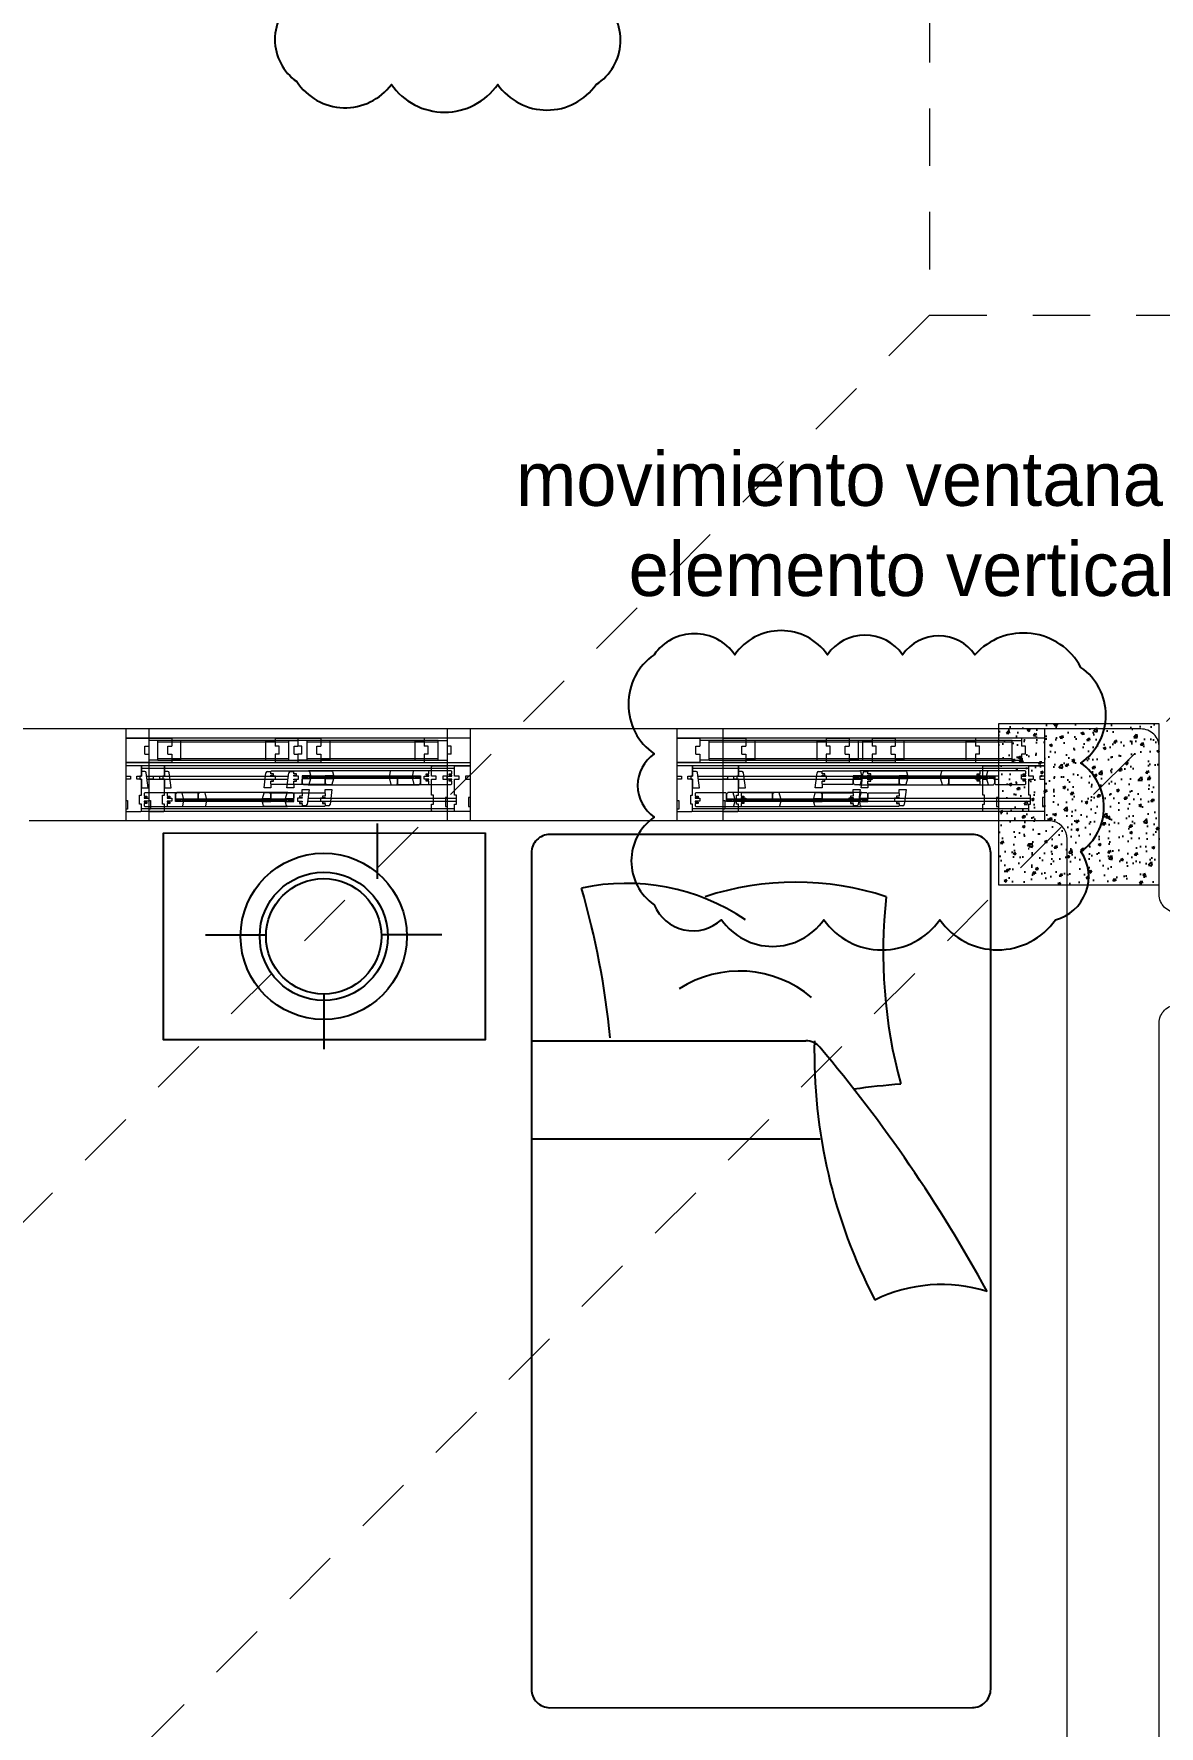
# Model space of a CAD drawing. Header units: metres. Extents: x -232 to 581, y 30 to 789.
# Drawn here: x 96.516 to 98.966, y 661.642 to 665.325 of the extents above; entities that cross this region are included whole.
import ezdxf

# ---------------------------------------------------------------- set-up
doc = ezdxf.new("R2010")
doc.units = ezdxf.units.M
doc.linetypes.add('HIDDEN2', pattern=[0.1875, 0.125, -0.0625])
for name, color, linetype, lineweight in [('A-DOOR', 35, 'Continuous', 5), ('A-WALL', 250, 'Continuous', 20), ('baños', 140, 'Continuous', 0), ('Columnas', 7, 'Continuous', 18), ('cristales', 131, 'Continuous', 0)]:
    doc.layers.add(name, color=color, linetype=linetype, lineweight=lineweight)
doc.layers.add('HATCH', color=8, linetype='Continuous')
doc.layers.add('MOBILIARIOS', color=252, linetype='Continuous')
doc.layers.add('Techos 1', color=7, linetype='HIDDEN2', lineweight=9, true_color=0x42391a)
doc.styles.get("Standard").update_dxf_attribs({"font": 'arial.ttf'})

# ---------------------------------------------------------------- blocks, each defined once
blk = doc.blocks.new('Fenton Bead')
at = {"color": 7}
blk.add_lwpolyline([(2.1, 12.5, -0.341999), (0.2, 11), (0, 10.7), (0, 1), (1, 0), (18, 0), (18, 0.5), (14.7, 12.9, 0.339454), (13.2, 14), (4.1, 14, 0.341999)], format="xyb", close=True, dxfattribs=at)
blk = doc.blocks.new('A$C6ca19f56')
at = {"layer": 'A-DOOR', "color": 7}
for p, q in [((0.7, 0.2), (0, 0.2)), ((0.0325, 0.12), (0, 0.12)), ((0, 0.12), (0, 0.097)), ((0.7, 0.12), (0, 0.12)), ((0.034, 0.1185), (0.0325, 0.12)), ((0.034, 0.097), (0.034, 0.1185)), ((0.034, 0.1185), (0.034, 0.097)), ((0.666, 0.1185), (0.6675, 0.12)), ((0.666, 0.097), (0.666, 0.1185)), ((0.6675, 0.12), (0.7, 0.12)), ((0.7, 0.12), (0.7, 0.097)), ((0, 0.097), (0.01, 0.097)), ((0.01, 0.091), (0, 0.091)), ((0, 0.091), (0, 0.0445)), ((0.01, 0.097), (0.01, 0.091)), ((0.024, 0.091), (0.024, 0.097)), ((0.024, 0.097), (0.034, 0.097)), ((0.034, 0.091), (0.024, 0.091)), ((0.034, 0.097), (0.0305, 0.097)), ((0.0305, 0.097), (0.0305, 0.091)), ((0.0305, 0.091), (0.034, 0.091)), ((0.0417, 0.1075), (0.034, 0.1075)), ((0.034, 0.0555), (0.034, 0.091)), ((0.034, 0.091), (0.034, 0.0715)), ((0.049, 0.0715), (0.0447, 0.1047)), ((0.301, 0.0715), (0.3053, 0.1047)), ((0.3083, 0.1075), (0.316, 0.1075)), ((0.316, 0.1075), (0.3175, 0.109)), ((0.316, 0.102), (0.316, 0.1075)), ((0.322, 0.102), (0.316, 0.102)), ((0.316, 0.097), (0.316, 0.0993)), ((0.316, 0.0993), (0.322, 0.0993)), ((0.326, 0.097), (0.316, 0.097)), ((0.316, 0.089), (0.316, 0.091)), ((0.316, 0.091), (0.326, 0.091)), ((0.322, 0.089), (0.316, 0.089)), ((0.316, 0.0805), (0.316, 0.0863)), ((0.316, 0.0863), (0.322, 0.0863)), ((0.3175, 0.079), (0.316, 0.0805)), ((0.316, 0.0805), (0.316, 0.0715)), ((0.3175, 0.109), (0.3981, 0.109)), ((0.3825, 0.079), (0.3175, 0.079)), ((0.322, 0.0993), (0.322, 0.102)), ((0.322, 0.0863), (0.322, 0.089)), ((0.326, 0.091), (0.326, 0.097)), ((0.384, 0.0805), (0.3825, 0.079)), ((0.4015, 0.098), (0.384, 0.098)), ((0.384, 0.098), (0.384, 0.0805)), ((0.384, 0.095), (0.389, 0.095)), ((0.384, 0.095), (0.389, 0.095)), ((0.389, 0.097), (0.395, 0.093)), ((0.389, 0.093), (0.395, 0.097)), ((0.3972, 0.078), (0.5788, 0.078)), ((0.3981, 0.109), (0.4, 0.1075)), ((0.5779, 0.109), (0.3981, 0.109)), ((0.4, 0.1075), (0.402, 0.0995)), ((0.402, 0.0985), (0.4015, 0.098)), ((0.402, 0.0995), (0.402, 0.0985)), ((0.576, 0.1075), (0.574, 0.0995)), ((0.574, 0.0995), (0.574, 0.0985)), ((0.574, 0.0985), (0.5745, 0.098)), ((0.5745, 0.098), (0.592, 0.098)), ((0.5779, 0.109), (0.576, 0.1075)), ((0.6585, 0.109), (0.5779, 0.109)), ((0.587, 0.097), (0.581, 0.093)), ((0.587, 0.093), (0.581, 0.097)), ((0.592, 0.095), (0.587, 0.095)), ((0.592, 0.095), (0.587, 0.095)), ((0.592, 0.098), (0.592, 0.0805)), ((0.592, 0.0805), (0.5935, 0.079)), ((0.5935, 0.079), (0.6585, 0.079)), ((0.65, 0.091), (0.65, 0.097)), ((0.65, 0.097), (0.66, 0.097)), ((0.66, 0.091), (0.65, 0.091)), ((0.654, 0.0993), (0.654, 0.102)), ((0.654, 0.102), (0.66, 0.102)), ((0.66, 0.0993), (0.654, 0.0993)), ((0.654, 0.0863), (0.654, 0.089)), ((0.654, 0.089), (0.66, 0.089)), ((0.66, 0.0863), (0.654, 0.0863)), ((0.66, 0.1075), (0.6585, 0.109)), ((0.6585, 0.079), (0.66, 0.0805)), ((0.66, 0.102), (0.66, 0.1075)), ((0.66, 0.097), (0.66, 0.0993)), ((0.66, 0.089), (0.66, 0.091)), ((0.66, 0.0805), (0.66, 0.0863)), ((0.676, 0.097), (0.666, 0.097)), ((0.666, 0.0555), (0.666, 0.091)), ((0.666, 0.091), (0.676, 0.091)), ((0.676, 0.091), (0.676, 0.097)), ((0.7, 0.097), (0.69, 0.097)), ((0.69, 0.097), (0.69, 0.091)), ((0.69, 0.091), (0.7, 0.091)), ((0.7, 0.091), (0.7, 0.0505)), ((0, 0.0445), (0.004, 0.0445)), ((0.004, 0.0445), (0.004, 0.0255)), ((0.03, 0.0365), (0.03, 0.0555)), ((0.03, 0.0555), (0.034, 0.0555)), ((0.034, 0.0715), (0.049, 0.0715)), ((0.0415, 0.061), (0.04, 0.0595)), ((0.04, 0.0595), (0.04, 0.0537)), ((0.04, 0.0537), (0.046, 0.0537)), ((0.046, 0.051), (0.04, 0.051)), ((0.04, 0.051), (0.04, 0.049)), ((0.04, 0.049), (0.05, 0.049)), ((0.05, 0.043), (0.04, 0.043)), ((0.04, 0.043), (0.04, 0.0407)), ((0.04, 0.0407), (0.046, 0.0407)), ((0.046, 0.038), (0.04, 0.038)), ((0.04, 0.038), (0.04, 0.0325)), ((0.1065, 0.061), (0.0415, 0.061)), ((0.046, 0.0537), (0.046, 0.051)), ((0.046, 0.0407), (0.046, 0.038)), ((0.05, 0.049), (0.05, 0.043)), ((0.108, 0.0595), (0.1065, 0.061)), ((0.108, 0.042), (0.108, 0.0595)), ((0.108, 0.045), (0.113, 0.045)), ((0.108, 0.045), (0.113, 0.045)), ((0.1255, 0.042), (0.108, 0.042)), ((0.113, 0.043), (0.119, 0.047)), ((0.113, 0.047), (0.119, 0.043)), ((0.3028, 0.062), (0.1212, 0.062)), ((0.124, 0.0325), (0.126, 0.0405)), ((0.126, 0.0415), (0.1255, 0.042)), ((0.126, 0.0405), (0.126, 0.0415)), ((0.298, 0.0415), (0.2985, 0.042)), ((0.298, 0.0405), (0.298, 0.0415)), ((0.3, 0.0325), (0.298, 0.0405)), ((0.2985, 0.042), (0.316, 0.042)), ((0.316, 0.0715), (0.301, 0.0715)), ((0.311, 0.043), (0.305, 0.047)), ((0.311, 0.047), (0.305, 0.043)), ((0.316, 0.045), (0.311, 0.045)), ((0.316, 0.045), (0.311, 0.045)), ((0.316, 0.0595), (0.3175, 0.061)), ((0.316, 0.042), (0.316, 0.0595)), ((0.3175, 0.061), (0.3825, 0.061)), ((0.384, 0.049), (0.374, 0.049)), ((0.374, 0.049), (0.374, 0.043)), ((0.374, 0.043), (0.384, 0.043)), ((0.384, 0.0537), (0.378, 0.0537)), ((0.378, 0.0537), (0.378, 0.051)), ((0.378, 0.051), (0.384, 0.051)), ((0.384, 0.0407), (0.378, 0.0407)), ((0.378, 0.0407), (0.378, 0.038)), ((0.378, 0.038), (0.384, 0.038)), ((0.3825, 0.061), (0.384, 0.0595)), ((0.384, 0.0595), (0.384, 0.0685)), ((0.384, 0.0685), (0.399, 0.0685)), ((0.384, 0.0595), (0.384, 0.0537)), ((0.384, 0.051), (0.384, 0.049)), ((0.384, 0.043), (0.384, 0.0407)), ((0.384, 0.038), (0.384, 0.0325)), ((0.399, 0.0685), (0.3947, 0.0353)), ((0.67, 0.0555), (0.666, 0.0555)), ((0.67, 0.0365), (0.67, 0.0555)), ((0.7, 0.0505), (0.696, 0.0505)), ((0.696, 0.0505), (0.696, 0.0315)), ((0.004, 0.0255), (0, 0.0255)), ((0, 0.0255), (0, 0.0215)), ((0, 0.0215), (0.0015, 0.02)), ((0.7, 0), (0, 0)), ((0.0015, 0.02), (0.0325, 0.02)), ((0.034, 0.0365), (0.03, 0.0365)), ((0.0325, 0.02), (0.034, 0.0215)), ((0.6675, 0.02), (0.0325, 0.02)), ((0.034, 0.0215), (0.034, 0.0365)), ((0.04, 0.0325), (0.0415, 0.031)), ((0.0415, 0.031), (0.1221, 0.031)), ((0.1221, 0.031), (0.124, 0.0325)), ((0.1221, 0.031), (0.3019, 0.031)), ((0.3019, 0.031), (0.3, 0.0325)), ((0.3825, 0.031), (0.3019, 0.031)), ((0.384, 0.0325), (0.3825, 0.031)), ((0.3917, 0.0325), (0.384, 0.0325)), ((0.666, 0.0215), (0.666, 0.0365)), ((0.666, 0.0365), (0.67, 0.0365)), ((0.6675, 0.02), (0.666, 0.0215)), ((0.6985, 0.02), (0.6675, 0.02)), ((0.696, 0.0315), (0.7, 0.0315)), ((0.7, 0.0215), (0.6985, 0.02)), ((0.7, 0.0315), (0.7, 0.0215))]:
    blk.add_line(p, q, dxfattribs=at)
at = {"layer": 'A-DOOR', "extrusion": (0, 0, -1)}
for p, q in [((0.7, 0.18), (0, 0.18)), ((0.0413, 0.1622), (0.05, 0.1622)), ((0.0413, 0.1448), (0.0413, 0.1622)), ((0.3337, 0.1622), (0.325, 0.1622)), ((0.3337, 0.1448), (0.3337, 0.1622)), ((0.3663, 0.1622), (0.375, 0.1622)), ((0.3663, 0.1448), (0.3663, 0.1622)), ((0.6587, 0.1622), (0.65, 0.1622)), ((0.6587, 0.1448), (0.6587, 0.1622)), ((0, 0.127), (0.7, 0.127)), ((0.0413, 0.1448), (0.05, 0.1448)), ((0.3337, 0.1448), (0.325, 0.1448)), ((0.3663, 0.1448), (0.375, 0.1448)), ((0.6587, 0.1448), (0.65, 0.1448))]:
    blk.add_line(p, q, dxfattribs=at)
at = {"layer": 'A-DOOR'}
for p, q in [((0.07, 0.175), (0.05, 0.175)), ((0.07, 0.132), (0.07, 0.175)), ((0.305, 0.1711), (0.07, 0.1711)), ((0.07, 0.1359), (0.07, 0.1711)), ((0.305, 0.132), (0.305, 0.175)), ((0.305, 0.175), (0.325, 0.175)), ((0.305, 0.1359), (0.305, 0.1711)), ((0.395, 0.175), (0.375, 0.175)), ((0.395, 0.132), (0.395, 0.175)), ((0.63, 0.1711), (0.395, 0.1711)), ((0.395, 0.1359), (0.395, 0.1711)), ((0.63, 0.132), (0.63, 0.175)), ((0.63, 0.175), (0.65, 0.175)), ((0.63, 0.1359), (0.63, 0.1711)), ((0.07, 0.132), (0.05, 0.132)), ((0.07, 0.1359), (0.305, 0.1359)), ((0.305, 0.132), (0.325, 0.132)), ((0.395, 0.132), (0.375, 0.132)), ((0.395, 0.1359), (0.63, 0.1359)), ((0.63, 0.132), (0.65, 0.132))]:
    blk.add_line(p, q, dxfattribs=at)
at = {"layer": 'A-DOOR', "color": 9, "true_color": 0xc7c8ca}
for p, q in [((0.325, 0.175), (0.07, 0.175)), ((0.63, 0.175), (0.375, 0.175)), ((0.07, 0.132), (0.325, 0.132)), ((0.375, 0.132), (0.63, 0.132))]:
    blk.add_line(p, q, dxfattribs=at)
at = {"layer": 'A-DOOR', "color": 8}
for p, q in [((0.666, 0.114), (0.034, 0.114)), ((0.0457, 0.097), (0.3043, 0.097)), ((0.0465, 0.091), (0.3035, 0.091)), ((0.3957, 0.043), (0.67, 0.043)), ((0.3965, 0.049), (0.67, 0.049)), ((0.666, 0.026), (0.034, 0.026))]:
    blk.add_line(p, q, dxfattribs=at)
at = {"layer": 'A-DOOR', "extrusion": (0, 0, -1)}
for points in [[(0, 0.18), (-0.05, 0.18), (-0.05, 0.1622)], [(-0.325, 0.18), (-0.375, 0.18), (-0.375, 0.1622)], [(-0.375, 0.18), (-0.325, 0.18), (-0.325, 0.1622)], [(-0.7, 0.18), (-0.65, 0.18), (-0.65, 0.1622)], [(-0.05, 0.1448), (-0.05, 0.127), (0, 0.127)], [(-0.375, 0.1448), (-0.375, 0.127), (-0.325, 0.127)], [(-0.325, 0.1448), (-0.325, 0.127), (-0.375, 0.127)], [(-0.65, 0.1448), (-0.65, 0.127), (-0.7, 0.127)]]:
    blk.add_lwpolyline(points, dxfattribs=at)
at = {"layer": 'A-DOOR', "color": 7}
for points in [[(0.384, 0.095), (0.389, 0.095), (0.389, 0.095), (0.384, 0.095)], [(0.587, 0.093), (0.389, 0.093), (0.389, 0.097), (0.587, 0.097)], [(0.587, 0.097), (0.389, 0.097), (0.389, 0.093), (0.587, 0.093)], [(0.389, 0.097), (0.395, 0.097), (0.395, 0.093), (0.389, 0.093)], [(0.4015, 0.098), (0.3895, 0.098), (0.3895, 0.097), (0.4015, 0.097)], [(0.4015, 0.093), (0.3895, 0.093), (0.3895, 0.092), (0.4015, 0.092)], [(0.395, 0.097), (0.4, 0.097), (0.4, 0.093), (0.395, 0.093)], [(0.5745, 0.098), (0.5865, 0.098), (0.5865, 0.097), (0.5745, 0.097)], [(0.5745, 0.093), (0.5865, 0.093), (0.5865, 0.092), (0.5745, 0.092)], [(0.581, 0.097), (0.576, 0.097), (0.576, 0.093), (0.581, 0.093)], [(0.587, 0.097), (0.581, 0.097), (0.581, 0.093), (0.587, 0.093)], [(0.592, 0.095), (0.587, 0.095), (0.587, 0.095), (0.592, 0.095)], [(0.108, 0.045), (0.113, 0.045), (0.113, 0.045), (0.108, 0.045)], [(0.113, 0.043), (0.119, 0.043), (0.119, 0.047), (0.113, 0.047)], [(0.113, 0.047), (0.311, 0.047), (0.311, 0.043), (0.113, 0.043)], [(0.113, 0.043), (0.311, 0.043), (0.311, 0.047), (0.113, 0.047)], [(0.1255, 0.047), (0.1135, 0.047), (0.1135, 0.048), (0.1255, 0.048)], [(0.1255, 0.042), (0.1135, 0.042), (0.1135, 0.043), (0.1255, 0.043)], [(0.119, 0.043), (0.124, 0.043), (0.124, 0.047), (0.119, 0.047)], [(0.2985, 0.047), (0.3105, 0.047), (0.3105, 0.048), (0.2985, 0.048)], [(0.2985, 0.042), (0.3105, 0.042), (0.3105, 0.043), (0.2985, 0.043)], [(0.305, 0.043), (0.3, 0.043), (0.3, 0.047), (0.305, 0.047)], [(0.311, 0.043), (0.305, 0.043), (0.305, 0.047), (0.311, 0.047)], [(0.316, 0.045), (0.311, 0.045), (0.311, 0.045), (0.316, 0.045)]]:
    blk.add_lwpolyline(points, close=True, dxfattribs=at)
for centre, start, end in [((0.0417, 0.1045), 4.2891, 90.0015), ((0.3083, 0.1045), 89.9985, 175.7109), ((0.3917, 0.0355), 269.9985, 355.7109)]:
    blk.add_arc(centre, 0.003, start, end, dxfattribs=at)
at = {"layer": 'cristales', "const_width": 0.004}
for points in [[(0.576, 0.095), (0.4, 0.095)], [(0.124, 0.045), (0.3, 0.045)]]:
    blk.add_lwpolyline(points, dxfattribs=at)
at = {"layer": 'A-DOOR', "color": 7, "yscale": 0.001000000023175567, "zscale": 0.001000000023175567, "rotation": 180}
for p, xscale in [((0.384, 0.092), -0.001000000023175567), ((0.592, 0.092), 0.001000000023175567)]:
    blk.add_blockref('Fenton Bead', p, dxfattribs=dict(at, xscale=xscale))
at = {"layer": 'A-DOOR', "color": 7, "yscale": 0.001000000023175567, "zscale": 0.001000000023175567}
for p, xscale in [((0.108, 0.048), 0.001000000023175567), ((0.316, 0.048), -0.001000000023175567)]:
    blk.add_blockref('Fenton Bead', p, dxfattribs=dict(at, xscale=xscale))
blk = doc.blocks.new('27.11.2025 LN09 1ER NIVEL')
at = {"layer": 'A-WALL', "color": 18, "true_color": 0x000000}
for p, q in [((173.5838, 97.6441), (173.5838, 97.4441)), ((174.2838, 97.6441), (174.2838, 97.4441)), ((174.8338, 97.6441), (174.8338, 97.4441)), ((175.5338, 97.6441), (175.5338, 97.4441)), ((173.5838, 97.4441), (173.3238, 97.4441)), ((175.5438, 97.4441), (174.2838, 97.4441)), ((175.5838, 93.9941), (175.5838, 97.4041))]:
    blk.add_line(p, q, dxfattribs=at)
for points in [[(173.5838, 97.6441), (173.0338, 97.6441)], [(174.8338, 97.6441), (174.2838, 97.6441)]]:
    blk.add_lwpolyline(points, dxfattribs=at)
blk.add_lwpolyline([(175.7838, 93.0441), (175.7838, 97.0041, -0.414214), (175.8238, 97.0441), (176.3438, 97.0441, 0.414214), (176.3838, 97.0841), (176.3838, 97.2041, 0.414214), (176.3438, 97.2441), (175.8238, 97.2441, -0.414214), (175.7838, 97.2841), (175.7838, 97.6041, 0.414214), (175.7438, 97.6441), (175.5338, 97.6441)], format="xyb", dxfattribs=at)
blk.add_arc((175.5438, 97.4041), 0.04, 0, 90, dxfattribs=at)
at = {"layer": 'Techos 1', "color": 18, "true_color": 0x000000}
for p, q in [((175.2838, 103.9441), (175.2838, 98.5441)), ((175.2838, 98.5441), (172.1338, 95.3941)), ((176.6838, 98.5441), (172.5838, 94.4441)), ((175.2838, 98.5441), (176.6838, 98.5441))]:
    blk.add_line(p, q, dxfattribs=at)
at = {"color": 18, "true_color": 0x000000}
for p in [(173.5838, 97.4441), (174.8338, 97.4441)]:
    blk.add_blockref('A$C6ca19f56', p, dxfattribs=at)
blk = doc.blocks.new('SBED BL22')
at = {"layer": 'MOBILIARIOS'}
for p, q in [((0.0024, -0.4088), (0.5977, -0.4088)), ((0.0024, -0.622), (0.6287, -0.622))]:
    blk.add_line(p, q, dxfattribs=at)
blk.add_lwpolyline([(1, -1.82), (1, 0, 0.414214), (0.96, 0.04), (0.04, 0.04, 0.414214), (0, 0), (0, -1.82, 0.414214), (0.04, -1.86), (0.96, -1.86, 0.414214)], format="xyb", close=True, dxfattribs=at)
for centre, radius, start, end in [((0.206, -0.5325), 0.4662, 56.115, 102.0188), ((0.5755, -0.6929), 0.6292, 71.7279, 108.2721), ((-1.5957, -0.5731), 1.7755, 5.5112, 16.2393), ((1.8554, -0.2171), 1.0894, 173.5834, 195.2056), ((0.4533, -0.4985), 0.2414, 49.5381, 122.9919), ((0.5977, -0.4488), 0.04, 40.117, 90), ((1.7867, -0.4334), 1.1707, 178.7966, 207.447), ((-1.8433, -2.5056), 3.232, 28.6854, 40.117), ((1.0264, -3.0153), 2.5222, 95.0578, 97.3886), ((0.8936, -1.272), 0.3327, 72.799, 116.0068)]:
    blk.add_arc(centre, radius, start, end, dxfattribs=at)
blk = doc.blocks.new('20.03.2026 LN 09 PRIMER NIVEL ARQ')
at = {"layer": 'HATCH'}
h = blk.add_hatch(dxfattribs=at)
h.set_pattern_fill('AR-CONC', color=1, scale=0.00032)
h.set_pattern_definition([(50, (109.59505, -7.243447), (0.058299094, -0.005100507), [0.006096, -0.067056]), (355, (109.59505, -7.24345), (-0.011277895, 0.06113819), [0.0048768, -0.053644987]), (100.451445, (109.59991, -7.24387), (0.0470212, 0.05603768), [0.005180803, -0.056988878]), (46.1842, (109.59505, -7.22719), (0.086745293, -0.013453545), [0.009144, -0.100584]), (96.63556, (109.60228, -7.22831), (0.075969323, 0.07917636), [0.00777121, -0.085483395]), (351.18415, (109.59505, -7.22719), (0.07596932, 0.07917636), [0.00731519, -0.080467114]), (21, (109.60318, -7.231255), (0.048516605, -0.032724863), [0.006096, -0.067056]), (326, (109.60318, -7.231255), (0.01977665, 0.05894015), [0.0048768, -0.0536448]), (71.451445, (109.607223, -7.23398), (0.068293254, 0.026215286), [0.005180803, -0.05698878]), (37.5, (109.595052, -7.243447), (0.000988353, 0.0270576124), [0, -0.05299456, 0, -0.0544576, 0, -0.053848]), (7.5, (109.595052, -7.243447), (0.021382292, 0.032057784), [0, -0.03104896, 0, -0.05177536, 0, -0.0205232]), (327.5, (109.576927, -7.243447), (0.0433889905, -0.001833198), [0, -0.02032, 0, -0.0633984, 0, -0.0841248]), (317.5, (109.5688, -7.243447), (0.047401338, 0.008136477), [0, -0.026416, 0, -0.04210304, 0, -0.0597408])])
h.paths.add_polyline_path([(-5.186, -56.4322), (-4.836, -56.4322), (-4.836, -56.0822), (-5.186, -56.0822)])
at = {"layer": 'A-WALL', "color": 1}
for p, q in [((-7.086, -56.0932), (-7.086, -56.2932)), ((-6.386, -56.0932), (-6.386, -56.2932)), ((-5.886, -56.0932), (-5.886, -56.2932)), ((-5.186, -56.0932), (-5.186, -56.2932)), ((-7.086, -56.2932), (-7.296, -56.2932)), ((-5.886, -56.2932), (-6.386, -56.2932)), ((-5.186, -56.2932), (-5.886, -56.2932)), ((-5.036, -59.7432), (-5.036, -56.4322))]:
    blk.add_line(p, q, dxfattribs=at)
for points in [[(-7.036, -56.0932), (-7.586, -56.0932)], [(-5.886, -56.0932), (-6.386, -56.0932)]]:
    blk.add_lwpolyline(points, dxfattribs=at)
at = {"layer": 'Columnas', "color": 1}
blk.add_lwpolyline([(-5.186, -56.4322), (-4.836, -56.4322), (-4.836, -56.0822), (-5.186, -56.0822)], close=True, dxfattribs=at)
at = {"layer": 'MOBILIARIOS', "color": 1}
for p, q in [((-6.538, -56.4191), (-6.538, -56.2991)), ((-6.9123, -56.541), (-6.7805, -56.541)), ((-6.5295, -56.5408), (-6.3976, -56.5408)), ((-6.6538, -56.7902), (-6.6538, -56.6702))]:
    blk.add_line(p, q, dxfattribs=at)
blk.add_lwpolyline([(-6.3038, -56.3196), (-6.3038, -56.7696), (-7.0038, -56.7699), (-7.0038, -56.3199)], close=True, dxfattribs=at)
for radius in [0.1809, 0.1394, 0.1256]:
    blk.add_circle((-6.655, -56.5446), radius, dxfattribs=at)
at = {"layer": 'Techos 1', "color": 1}
for p, q in [((-5.336, -49.7932), (-5.336, -55.1932)), ((-5.336, -55.1932), (-8.486, -58.3432)), ((-3.936, -55.1932), (-8.036, -59.2932)), ((-5.336, -55.1932), (-3.936, -55.1932))]:
    blk.add_line(p, q, dxfattribs=at)
at = {"color": 1}
for p in [(-7.086, -56.2932), (-5.886, -56.2932)]:
    blk.add_blockref('A$C6ca19f56', p, dxfattribs=at)
at = {"layer": 'MOBILIARIOS', "color": 1, "rotation": 0.002501887292318642}
blk.add_blockref('SBED BL22', (-6.2029, -56.363), dxfattribs=at)
at = {"layer": 'baños', "color": 1, "linetype": 'Continuous'}
for tag, p in [('MODELNUMBER', (-12.0611, -62.0707)), ('MATERIAL', (-12.0611, -62.0709)), ('PRODUCT', (-12.0611, -62.0708)), ('TRADENAME', (-12.0611, -62.0708))]:
    blk.add_attdef(tag, p, '', height=0.0000254, rotation=359.9999, dxfattribs=at)

msp = doc.modelspace()

# ---------------------------------------------------------------- linework, layer by layer
at = {"color": 6}
msp.add_lwpolyline([(97.0882, 665.4042, 0.520567), (97.0882, 665.221, 0.520567), (97.2941, 665.2148, 0.520567), (97.5258, 665.2148, 0.520567), (97.74, 665.2148, 0.520567), (97.7491, 665.4007, 0.520567)], format="xyb", dxfattribs=at)
msp.add_lwpolyline([(97.8662, 663.974, 0.520567), (97.8662, 663.7583, 0.520567), (97.8662, 663.6205, 0.520567), (97.8662, 663.4297, 0.520567), (98.0127, 663.3973, 0.520567), (98.2356, 663.3973, 0.520567), (98.4881, 663.3973, 0.520567), (98.7398, 663.3973, 0.520567), (98.7954, 663.5454, 0.520567), (98.7954, 663.7383, 0.520567), (98.7954, 663.9463, 0.520567), (98.5647, 663.974, 0.520567), (98.4072, 663.974, 0.520567), (98.2433, 663.974, 0.520567), (98.0418, 663.974, 0.520567)], format="xyb", close=True, dxfattribs=at)

# ---------------------------------------------------------------- block references
at = {"color": 1}
for name, p in [('20.03.2026 LN 09 PRIMER NIVEL ARQ', (103.8018, 719.9057)), ('27.11.2025 LN09 1ER NIVEL', (-76.818, 566.1684))]:
    msp.add_blockref(name, p, dxfattribs=at)

# ---------------------------------------------------------------- texts
at = {"color": 6, "insert": (97.521, 664.4156), "char_height": 0.117677, "attachment_point": 1}
msp.add_mtext_dynamic_manual_height_columns('\\pxqc;{\\fCentury Gothic|b0|i0|c0|p34;movimiento ventana por elemento vertical}', width=1.76865, gutter_width=0.0869, heights=[0.7944], dxfattribs=at)

doc.saveas('drawing.dxf')
